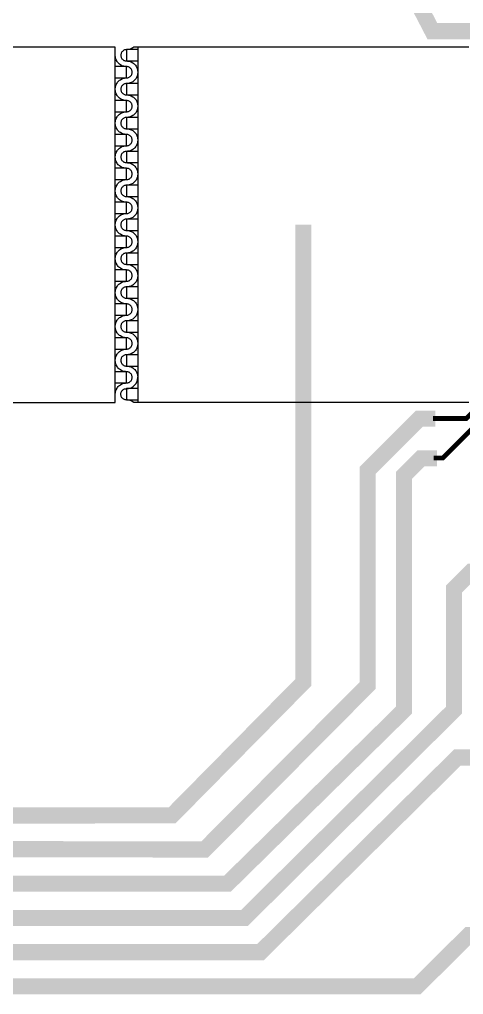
# Model space of a CAD drawing. Extents: x 190.8 to 267.1, y 124 to 174.8.
# Drawn here: x 221.57 to 224.32, y 140.21 to 146.25 of the extents above; entities that cross this region are included whole.
import ezdxf

# ---------------------------------------------------------------- set-up
doc = ezdxf.new("R2010")
doc.units = 0
doc.header["$MEASUREMENT"] = 0

msp = doc.modelspace()

# ---------------------------------------------------------------- linework, layer by layer
for points, const_width in [([(224.4196, 146.1806), (224.1287, 146.1806), (224.058, 146.3169), (224.058, 146.9366), (222.466, 148.5484), (204.1134, 148.5484), (202.9745, 145.6881), (199.1096, 145.6881), (198.4746, 146.3405), (198.4746, 146.8406)], 0.1), ([(223.3296, 144.9806), (223.3296, 142.1456), (222.5171, 141.3219), (204.6115, 141.3044), (202.8099, 143.1481), (199.1096, 143.1481), (198.4746, 144.1372), (198.4746, 144.5006)], 0.1), ([(224.1482, 143.7798), (224.0482, 143.7798), (223.7287, 143.4603), (223.7287, 142.1272), (222.7181, 141.1101), (204.1311, 141.1501), (202.5933, 142.9131), (196.5696, 142.9131), (195.9346, 143.5741), (195.9346, 144.5006)], 0.1), ([(224.1326, 143.7806), (224.3396, 143.7806), (224.5552, 143.9962)], 0.03), ([(224.1366, 143.5356), (224.1936, 143.5356), (224.5492, 143.8912)], 0.03), ([(224.1584, 143.5337), (224.0584, 143.5337), (223.9531, 143.4284), (223.9531, 141.9738), (222.8596, 140.8983), (201.6496, 140.8983), (201.0146, 141.5301), (201.0146, 141.9606)], 0.1), ([(225.5796, 142.8306), (224.3696, 142.8306), (224.2628, 142.7238), (224.2628, 141.9738), (222.9653, 140.6865), (202.5979, 140.6865), (202.1555, 140.6081), (198.9752, 140.6081), (198.4746, 141.3256), (198.4746, 141.9707)], 0.1), ([(224.3843, 141.6806), (224.2843, 141.6806), (223.0646, 140.4746), (202.6256, 140.4746), (202.3103, 140.3731), (196.6561, 140.3731), (195.9346, 141.1066), (195.9346, 141.9606)], 0.1), ([(225.5721, 140.5806), (224.3546, 140.5806), (224.0347, 140.2628), (202.9613, 140.2628), (202.1099, 139.4206), (201.0146, 139.4206)], 0.1)]:
    msp.add_lwpolyline(points, dxfattribs=dict(const_width=const_width))
msp.add_lwpolyline([(220.6646, 143.8806), (222.1646, 143.8806), (222.1646, 146.0806), (220.6646, 146.0806)], close=True)
for points in [[(222.2346, 146.0656), (222.2306, 146.0653), (222.2266, 146.0646), (222.2226, 146.0636), (222.2189, 146.0618), (222.2154, 146.0598), (222.2121, 146.0573), (222.2091, 146.0546), (222.2066, 146.0516), (222.2044, 146.0481), (222.2024, 146.0443), (222.2011, 146.0406), (222.2001, 146.0366), (222.1996, 146.0326), (222.1996, 146.0286), (222.2001, 146.0246), (222.2011, 146.0206), (222.2024, 146.0166), (222.2044, 146.0131), (222.2066, 146.0096), (222.2091, 146.0066), (222.2121, 146.0038), (222.2154, 146.0013), (222.2189, 145.9993), (222.2226, 145.9976), (222.2266, 145.9966), (222.2306, 145.9958), (222.2346, 145.9956)], [(224.3546, 146.0806), (222.2779, 146.0806), (222.2776, 146.0803), (222.2729, 146.0768), (222.2629, 146.0713), (222.2574, 146.0693), (222.2519, 146.0676), (222.2461, 146.0666), (222.2404, 146.0658), (222.2346, 146.0656)], [(222.3046, 146.0656), (222.2346, 146.0656), (222.2346, 145.9956), (222.3046, 145.9956)], [(222.3046, 146.0806), (222.3046, 143.8806)], [(222.2346, 145.9606), (222.2289, 145.9608), (222.2231, 145.9616), (222.2174, 145.9626), (222.2119, 145.9643), (222.2064, 145.9663), (222.1964, 145.9718), (222.1916, 145.9753), (222.1871, 145.9791), (222.1831, 145.9831), (222.1794, 145.9876), (222.1759, 145.9923), (222.1704, 146.0023), (222.1684, 146.0078), (222.1666, 146.0133), (222.1656, 146.0191), (222.1649, 146.0248), (222.1646, 146.0306)], [(222.1646, 145.8906), (222.2346, 145.8906), (222.2346, 145.9606), (222.1646, 145.9606)], [(222.2346, 145.9956), (222.2404, 145.9953), (222.2461, 145.9946), (222.2519, 145.9936), (222.2574, 145.9918), (222.2629, 145.9898), (222.2729, 145.9843), (222.2776, 145.9808), (222.2821, 145.9771), (222.2861, 145.9731), (222.2899, 145.9686), (222.2934, 145.9638), (222.2989, 145.9538), (222.3009, 145.9483), (222.3026, 145.9428), (222.3036, 145.9371), (222.3044, 145.9313), (222.3046, 145.9256)], [(222.2346, 145.8906), (222.2386, 145.8908), (222.2426, 145.8916), (222.2466, 145.8926), (222.2504, 145.8943), (222.2539, 145.8963), (222.2571, 145.8988), (222.2601, 145.9016), (222.2626, 145.9046), (222.2649, 145.9081), (222.2669, 145.9118), (222.2681, 145.9156), (222.2691, 145.9196), (222.2696, 145.9236), (222.2696, 145.9276), (222.2691, 145.9316), (222.2681, 145.9356), (222.2669, 145.9396), (222.2649, 145.9431), (222.2626, 145.9466), (222.2601, 145.9496), (222.2571, 145.9523), (222.2539, 145.9548), (222.2504, 145.9568), (222.2466, 145.9586), (222.2426, 145.9596), (222.2386, 145.9603), (222.2346, 145.9606)], [(222.1646, 145.8206), (222.1649, 145.8263), (222.1656, 145.8321), (222.1666, 145.8378), (222.1684, 145.8433), (222.1704, 145.8488), (222.1759, 145.8588), (222.1794, 145.8636), (222.1831, 145.8681), (222.1871, 145.8721), (222.1916, 145.8758), (222.1964, 145.8793), (222.2064, 145.8848), (222.2119, 145.8868), (222.2174, 145.8886), (222.2231, 145.8896), (222.2289, 145.8903), (222.2346, 145.8906)], [(222.3046, 145.9256), (222.3044, 145.9198), (222.3036, 145.9141), (222.3026, 145.9083), (222.3009, 145.9028), (222.2989, 145.8973), (222.2934, 145.8873), (222.2899, 145.8826), (222.2861, 145.8781), (222.2821, 145.8741), (222.2776, 145.8703), (222.2729, 145.8668), (222.2629, 145.8613), (222.2574, 145.8593), (222.2519, 145.8576), (222.2461, 145.8566), (222.2404, 145.8558), (222.2346, 145.8556)], [(222.2346, 145.7506), (222.2289, 145.7508), (222.2231, 145.7516), (222.2174, 145.7526), (222.2119, 145.7543), (222.2064, 145.7563), (222.1964, 145.7618), (222.1916, 145.7653), (222.1871, 145.7691), (222.1831, 145.7731), (222.1794, 145.7776), (222.1759, 145.7823), (222.1704, 145.7923), (222.1684, 145.7978), (222.1666, 145.8033), (222.1656, 145.8091), (222.1649, 145.8148), (222.1646, 145.8206)], [(222.2346, 145.8556), (222.2306, 145.8553), (222.2266, 145.8546), (222.2226, 145.8536), (222.2189, 145.8518), (222.2154, 145.8498), (222.2121, 145.8473), (222.2091, 145.8446), (222.2066, 145.8416), (222.2044, 145.8381), (222.2024, 145.8343), (222.2011, 145.8306), (222.2001, 145.8266), (222.1996, 145.8226), (222.1996, 145.8186), (222.2001, 145.8146), (222.2011, 145.8106), (222.2024, 145.8066), (222.2044, 145.8031), (222.2066, 145.7996), (222.2091, 145.7966), (222.2121, 145.7938), (222.2154, 145.7913), (222.2189, 145.7893), (222.2226, 145.7876), (222.2266, 145.7866), (222.2306, 145.7858), (222.2346, 145.7856)], [(222.3046, 145.8556), (222.2346, 145.8556), (222.2346, 145.7856), (222.3046, 145.7856)], [(222.2346, 145.7856), (222.2404, 145.7853), (222.2461, 145.7846), (222.2519, 145.7836), (222.2574, 145.7818), (222.2629, 145.7798), (222.2729, 145.7743), (222.2776, 145.7708), (222.2821, 145.7671), (222.2861, 145.7631), (222.2899, 145.7586), (222.2934, 145.7538), (222.2989, 145.7438), (222.3009, 145.7383), (222.3026, 145.7328), (222.3036, 145.7271), (222.3044, 145.7213), (222.3046, 145.7156)], [(222.1646, 145.6806), (222.2346, 145.6806), (222.2346, 145.7506), (222.1646, 145.7506)], [(222.2346, 145.6806), (222.2386, 145.6808), (222.2426, 145.6816), (222.2466, 145.6826), (222.2504, 145.6843), (222.2539, 145.6863), (222.2571, 145.6888), (222.2601, 145.6916), (222.2626, 145.6946), (222.2649, 145.6981), (222.2669, 145.7018), (222.2681, 145.7056), (222.2691, 145.7096), (222.2696, 145.7136), (222.2696, 145.7176), (222.2691, 145.7216), (222.2681, 145.7256), (222.2669, 145.7296), (222.2649, 145.7331), (222.2626, 145.7366), (222.2601, 145.7396), (222.2571, 145.7423), (222.2539, 145.7448), (222.2504, 145.7468), (222.2466, 145.7486), (222.2426, 145.7496), (222.2386, 145.7503), (222.2346, 145.7506)], [(222.3046, 145.7156), (222.3044, 145.7098), (222.3036, 145.7041), (222.3026, 145.6983), (222.3009, 145.6928), (222.2989, 145.6873), (222.2934, 145.6773), (222.2899, 145.6726), (222.2861, 145.6681), (222.2821, 145.6641), (222.2776, 145.6603), (222.2729, 145.6568), (222.2629, 145.6513), (222.2574, 145.6493), (222.2519, 145.6476), (222.2461, 145.6466), (222.2404, 145.6458), (222.2346, 145.6456)], [(222.1646, 145.6106), (222.1649, 145.6163), (222.1656, 145.6221), (222.1666, 145.6278), (222.1684, 145.6333), (222.1704, 145.6388), (222.1759, 145.6488), (222.1794, 145.6536), (222.1831, 145.6581), (222.1871, 145.6621), (222.1916, 145.6658), (222.1964, 145.6693), (222.2064, 145.6748), (222.2119, 145.6768), (222.2174, 145.6786), (222.2231, 145.6796), (222.2289, 145.6803), (222.2346, 145.6806)], [(222.2346, 145.6456), (222.2306, 145.6453), (222.2266, 145.6446), (222.2226, 145.6436), (222.2189, 145.6418), (222.2154, 145.6398), (222.2121, 145.6373), (222.2091, 145.6346), (222.2066, 145.6316), (222.2044, 145.6281), (222.2024, 145.6243), (222.2011, 145.6206), (222.2001, 145.6166), (222.1996, 145.6126), (222.1996, 145.6086), (222.2001, 145.6046), (222.2011, 145.6006), (222.2024, 145.5966), (222.2044, 145.5931), (222.2066, 145.5896), (222.2091, 145.5866), (222.2121, 145.5838), (222.2154, 145.5813), (222.2189, 145.5793), (222.2226, 145.5776), (222.2266, 145.5766), (222.2306, 145.5758), (222.2346, 145.5756)], [(222.3046, 145.6456), (222.2346, 145.6456), (222.2346, 145.5756), (222.3046, 145.5756)], [(222.2346, 145.5406), (222.2289, 145.5408), (222.2231, 145.5416), (222.2174, 145.5426), (222.2119, 145.5443), (222.2064, 145.5463), (222.1964, 145.5518), (222.1916, 145.5553), (222.1871, 145.5591), (222.1831, 145.5631), (222.1794, 145.5676), (222.1759, 145.5723), (222.1704, 145.5823), (222.1684, 145.5878), (222.1666, 145.5933), (222.1656, 145.5991), (222.1649, 145.6048), (222.1646, 145.6106)], [(222.2346, 145.5756), (222.2404, 145.5753), (222.2461, 145.5746), (222.2519, 145.5736), (222.2574, 145.5718), (222.2629, 145.5698), (222.2729, 145.5643), (222.2776, 145.5608), (222.2821, 145.5571), (222.2861, 145.5531), (222.2899, 145.5486), (222.2934, 145.5438), (222.2989, 145.5338), (222.3009, 145.5283), (222.3026, 145.5228), (222.3036, 145.5171), (222.3044, 145.5113), (222.3046, 145.5056)], [(222.1646, 145.4706), (222.2346, 145.4706), (222.2346, 145.5406), (222.1646, 145.5406)], [(222.2346, 145.4706), (222.2386, 145.4708), (222.2426, 145.4716), (222.2466, 145.4726), (222.2504, 145.4743), (222.2539, 145.4763), (222.2571, 145.4788), (222.2601, 145.4816), (222.2626, 145.4846), (222.2649, 145.4881), (222.2669, 145.4918), (222.2681, 145.4956), (222.2691, 145.4996), (222.2696, 145.5036), (222.2696, 145.5076), (222.2691, 145.5116), (222.2681, 145.5156), (222.2669, 145.5196), (222.2649, 145.5231), (222.2626, 145.5266), (222.2601, 145.5296), (222.2571, 145.5323), (222.2539, 145.5348), (222.2504, 145.5368), (222.2466, 145.5386), (222.2426, 145.5396), (222.2386, 145.5403), (222.2346, 145.5406)], [(222.1646, 145.4006), (222.1649, 145.4063), (222.1656, 145.4121), (222.1666, 145.4178), (222.1684, 145.4233), (222.1704, 145.4288), (222.1759, 145.4388), (222.1794, 145.4436), (222.1831, 145.4481), (222.1871, 145.4521), (222.1916, 145.4558), (222.1964, 145.4593), (222.2064, 145.4648), (222.2119, 145.4668), (222.2174, 145.4686), (222.2231, 145.4696), (222.2289, 145.4703), (222.2346, 145.4706)], [(222.3046, 145.5056), (222.3044, 145.4998), (222.3036, 145.4941), (222.3026, 145.4883), (222.3009, 145.4828), (222.2989, 145.4773), (222.2934, 145.4673), (222.2899, 145.4626), (222.2861, 145.4581), (222.2821, 145.4541), (222.2776, 145.4503), (222.2729, 145.4468), (222.2629, 145.4413), (222.2574, 145.4393), (222.2519, 145.4376), (222.2461, 145.4366), (222.2404, 145.4358), (222.2346, 145.4356)], [(222.2346, 145.3306), (222.2289, 145.3308), (222.2231, 145.3316), (222.2174, 145.3326), (222.2119, 145.3343), (222.2064, 145.3363), (222.1964, 145.3418), (222.1916, 145.3453), (222.1871, 145.3491), (222.1831, 145.3531), (222.1794, 145.3576), (222.1759, 145.3623), (222.1704, 145.3723), (222.1684, 145.3778), (222.1666, 145.3833), (222.1656, 145.3891), (222.1649, 145.3948), (222.1646, 145.4006)], [(222.2346, 145.4356), (222.2306, 145.4353), (222.2266, 145.4346), (222.2226, 145.4336), (222.2189, 145.4318), (222.2154, 145.4298), (222.2121, 145.4273), (222.2091, 145.4246), (222.2066, 145.4216), (222.2044, 145.4181), (222.2024, 145.4143), (222.2011, 145.4106), (222.2001, 145.4066), (222.1996, 145.4026), (222.1996, 145.3986), (222.2001, 145.3946), (222.2011, 145.3906), (222.2024, 145.3866), (222.2044, 145.3831), (222.2066, 145.3796), (222.2091, 145.3766), (222.2121, 145.3738), (222.2154, 145.3713), (222.2189, 145.3693), (222.2226, 145.3676), (222.2266, 145.3666), (222.2306, 145.3658), (222.2346, 145.3656)], [(222.3046, 145.4356), (222.2346, 145.4356), (222.2346, 145.3656), (222.3046, 145.3656)], [(222.2346, 145.3656), (222.2404, 145.3653), (222.2461, 145.3646), (222.2519, 145.3636), (222.2574, 145.3618), (222.2629, 145.3598), (222.2729, 145.3543), (222.2776, 145.3508), (222.2821, 145.3471), (222.2861, 145.3431), (222.2899, 145.3386), (222.2934, 145.3338), (222.2989, 145.3238), (222.3009, 145.3183), (222.3026, 145.3128), (222.3036, 145.3071), (222.3044, 145.3013), (222.3046, 145.2956)], [(222.1646, 145.2606), (222.2346, 145.2606), (222.2346, 145.3306), (222.1646, 145.3306)], [(222.2346, 145.2606), (222.2386, 145.2608), (222.2426, 145.2616), (222.2466, 145.2626), (222.2504, 145.2643), (222.2539, 145.2663), (222.2571, 145.2688), (222.2601, 145.2716), (222.2626, 145.2746), (222.2649, 145.2781), (222.2669, 145.2818), (222.2681, 145.2856), (222.2691, 145.2896), (222.2696, 145.2936), (222.2696, 145.2976), (222.2691, 145.3016), (222.2681, 145.3056), (222.2669, 145.3096), (222.2649, 145.3131), (222.2626, 145.3166), (222.2601, 145.3196), (222.2571, 145.3223), (222.2539, 145.3248), (222.2504, 145.3268), (222.2466, 145.3286), (222.2426, 145.3296), (222.2386, 145.3303), (222.2346, 145.3306)], [(222.3046, 145.2956), (222.3044, 145.2898), (222.3036, 145.2841), (222.3026, 145.2783), (222.3009, 145.2728), (222.2989, 145.2673), (222.2934, 145.2573), (222.2899, 145.2526), (222.2861, 145.2481), (222.2821, 145.2441), (222.2776, 145.2403), (222.2729, 145.2368), (222.2629, 145.2313), (222.2574, 145.2293), (222.2519, 145.2276), (222.2461, 145.2266), (222.2404, 145.2258), (222.2346, 145.2256)], [(222.1646, 145.1906), (222.1649, 145.1963), (222.1656, 145.2021), (222.1666, 145.2078), (222.1684, 145.2133), (222.1704, 145.2188), (222.1759, 145.2288), (222.1794, 145.2336), (222.1831, 145.2381), (222.1871, 145.2421), (222.1916, 145.2458), (222.1964, 145.2493), (222.2064, 145.2548), (222.2119, 145.2568), (222.2174, 145.2586), (222.2231, 145.2596), (222.2289, 145.2603), (222.2346, 145.2606)], [(222.2346, 145.2256), (222.2306, 145.2253), (222.2266, 145.2246), (222.2226, 145.2236), (222.2189, 145.2218), (222.2154, 145.2198), (222.2121, 145.2173), (222.2091, 145.2146), (222.2066, 145.2116), (222.2044, 145.2081), (222.2024, 145.2043), (222.2011, 145.2006), (222.2001, 145.1966), (222.1996, 145.1926), (222.1996, 145.1886), (222.2001, 145.1846), (222.2011, 145.1806), (222.2024, 145.1766), (222.2044, 145.1731), (222.2066, 145.1696), (222.2091, 145.1666), (222.2121, 145.1638), (222.2154, 145.1613), (222.2189, 145.1593), (222.2226, 145.1576), (222.2266, 145.1566), (222.2306, 145.1558), (222.2346, 145.1556)], [(222.3046, 145.2256), (222.2346, 145.2256), (222.2346, 145.1556), (222.3046, 145.1556)], [(222.2346, 145.1206), (222.2289, 145.1208), (222.2231, 145.1216), (222.2174, 145.1226), (222.2119, 145.1243), (222.2064, 145.1263), (222.1964, 145.1318), (222.1916, 145.1353), (222.1871, 145.1391), (222.1831, 145.1431), (222.1794, 145.1476), (222.1759, 145.1523), (222.1704, 145.1623), (222.1684, 145.1678), (222.1666, 145.1733), (222.1656, 145.1791), (222.1649, 145.1848), (222.1646, 145.1906)], [(222.2346, 145.1556), (222.2404, 145.1553), (222.2461, 145.1546), (222.2519, 145.1536), (222.2574, 145.1518), (222.2629, 145.1498), (222.2729, 145.1443), (222.2776, 145.1408), (222.2821, 145.1371), (222.2861, 145.1331), (222.2899, 145.1286), (222.2934, 145.1238), (222.2989, 145.1138), (222.3009, 145.1083), (222.3026, 145.1028), (222.3036, 145.0971), (222.3044, 145.0913), (222.3046, 145.0856)], [(222.1646, 145.0506), (222.2346, 145.0506), (222.2346, 145.1206), (222.1646, 145.1206)], [(222.2346, 145.0506), (222.2386, 145.0508), (222.2426, 145.0516), (222.2466, 145.0526), (222.2504, 145.0543), (222.2539, 145.0563), (222.2571, 145.0588), (222.2601, 145.0616), (222.2626, 145.0646), (222.2649, 145.0681), (222.2669, 145.0718), (222.2681, 145.0756), (222.2691, 145.0796), (222.2696, 145.0836), (222.2696, 145.0876), (222.2691, 145.0916), (222.2681, 145.0956), (222.2669, 145.0996), (222.2649, 145.1031), (222.2626, 145.1066), (222.2601, 145.1096), (222.2571, 145.1123), (222.2539, 145.1148), (222.2504, 145.1168), (222.2466, 145.1186), (222.2426, 145.1196), (222.2386, 145.1203), (222.2346, 145.1206)], [(222.1646, 144.9806), (222.1649, 144.9863), (222.1656, 144.9921), (222.1666, 144.9978), (222.1684, 145.0033), (222.1704, 145.0088), (222.1759, 145.0188), (222.1794, 145.0236), (222.1831, 145.0281), (222.1871, 145.0321), (222.1916, 145.0358), (222.1964, 145.0393), (222.2064, 145.0448), (222.2119, 145.0468), (222.2174, 145.0486), (222.2231, 145.0496), (222.2289, 145.0503), (222.2346, 145.0506)], [(222.3046, 145.0856), (222.3044, 145.0798), (222.3036, 145.0741), (222.3026, 145.0683), (222.3009, 145.0628), (222.2989, 145.0573), (222.2934, 145.0473), (222.2899, 145.0426), (222.2861, 145.0381), (222.2821, 145.0341), (222.2776, 145.0303), (222.2729, 145.0268), (222.2629, 145.0213), (222.2574, 145.0193), (222.2519, 145.0176), (222.2461, 145.0166), (222.2404, 145.0158), (222.2346, 145.0156)], [(222.2346, 144.9106), (222.2289, 144.9108), (222.2231, 144.9116), (222.2174, 144.9126), (222.2119, 144.9143), (222.2064, 144.9163), (222.1964, 144.9218), (222.1916, 144.9253), (222.1871, 144.9291), (222.1831, 144.9331), (222.1794, 144.9376), (222.1759, 144.9423), (222.1704, 144.9523), (222.1684, 144.9578), (222.1666, 144.9633), (222.1656, 144.9691), (222.1649, 144.9748), (222.1646, 144.9806)], [(222.2346, 145.0156), (222.2306, 145.0153), (222.2266, 145.0146), (222.2226, 145.0136), (222.2189, 145.0118), (222.2154, 145.0098), (222.2121, 145.0073), (222.2091, 145.0046), (222.2066, 145.0016), (222.2044, 144.9981), (222.2024, 144.9943), (222.2011, 144.9906), (222.2001, 144.9866), (222.1996, 144.9826), (222.1996, 144.9786), (222.2001, 144.9746), (222.2011, 144.9706), (222.2024, 144.9666), (222.2044, 144.9631), (222.2066, 144.9596), (222.2091, 144.9566), (222.2121, 144.9538), (222.2154, 144.9513), (222.2189, 144.9493), (222.2226, 144.9476), (222.2266, 144.9466), (222.2306, 144.9458), (222.2346, 144.9456)], [(222.3046, 145.0156), (222.2346, 145.0156), (222.2346, 144.9456), (222.3046, 144.9456)], [(222.2346, 144.9456), (222.2404, 144.9453), (222.2461, 144.9446), (222.2519, 144.9436), (222.2574, 144.9418), (222.2629, 144.9398), (222.2729, 144.9343), (222.2776, 144.9308), (222.2821, 144.9271), (222.2861, 144.9231), (222.2899, 144.9186), (222.2934, 144.9138), (222.2989, 144.9038), (222.3009, 144.8983), (222.3026, 144.8928), (222.3036, 144.8871), (222.3044, 144.8813), (222.3046, 144.8756)], [(222.1646, 144.8406), (222.2346, 144.8406), (222.2346, 144.9106), (222.1646, 144.9106)], [(222.2346, 144.8406), (222.2386, 144.8408), (222.2426, 144.8416), (222.2466, 144.8426), (222.2504, 144.8443), (222.2539, 144.8463), (222.2571, 144.8488), (222.2601, 144.8516), (222.2626, 144.8546), (222.2649, 144.8581), (222.2669, 144.8618), (222.2681, 144.8656), (222.2691, 144.8696), (222.2696, 144.8736), (222.2696, 144.8776), (222.2691, 144.8816), (222.2681, 144.8856), (222.2669, 144.8896), (222.2649, 144.8931), (222.2626, 144.8966), (222.2601, 144.8996), (222.2571, 144.9023), (222.2539, 144.9048), (222.2504, 144.9068), (222.2466, 144.9086), (222.2426, 144.9096), (222.2386, 144.9103), (222.2346, 144.9106)], [(222.3046, 144.8756), (222.3044, 144.8698), (222.3036, 144.8641), (222.3026, 144.8583), (222.3009, 144.8528), (222.2989, 144.8473), (222.2934, 144.8373), (222.2899, 144.8326), (222.2861, 144.8281), (222.2821, 144.8241), (222.2776, 144.8203), (222.2729, 144.8168), (222.2629, 144.8113), (222.2574, 144.8093), (222.2519, 144.8076), (222.2461, 144.8066), (222.2404, 144.8058), (222.2346, 144.8056)], [(222.1646, 144.7706), (222.1649, 144.7763), (222.1656, 144.7821), (222.1666, 144.7878), (222.1684, 144.7933), (222.1704, 144.7988), (222.1759, 144.8088), (222.1794, 144.8136), (222.1831, 144.8181), (222.1871, 144.8221), (222.1916, 144.8258), (222.1964, 144.8293), (222.2064, 144.8348), (222.2119, 144.8368), (222.2174, 144.8386), (222.2231, 144.8396), (222.2289, 144.8403), (222.2346, 144.8406)], [(222.2346, 144.8056), (222.2306, 144.8053), (222.2266, 144.8046), (222.2226, 144.8036), (222.2189, 144.8018), (222.2154, 144.7998), (222.2121, 144.7973), (222.2091, 144.7946), (222.2066, 144.7916), (222.2044, 144.7881), (222.2024, 144.7843), (222.2011, 144.7806), (222.2001, 144.7766), (222.1996, 144.7726), (222.1996, 144.7686), (222.2001, 144.7646), (222.2011, 144.7606), (222.2024, 144.7566), (222.2044, 144.7531), (222.2066, 144.7496), (222.2091, 144.7466), (222.2121, 144.7438), (222.2154, 144.7413), (222.2189, 144.7393), (222.2226, 144.7376), (222.2266, 144.7366), (222.2306, 144.7358), (222.2346, 144.7356)], [(222.3046, 144.8056), (222.2346, 144.8056), (222.2346, 144.7356), (222.3046, 144.7356)], [(222.2346, 144.7006), (222.2289, 144.7008), (222.2231, 144.7016), (222.2174, 144.7026), (222.2119, 144.7043), (222.2064, 144.7063), (222.1964, 144.7118), (222.1916, 144.7153), (222.1871, 144.7191), (222.1831, 144.7231), (222.1794, 144.7276), (222.1759, 144.7323), (222.1704, 144.7423), (222.1684, 144.7478), (222.1666, 144.7533), (222.1656, 144.7591), (222.1649, 144.7648), (222.1646, 144.7706)], [(222.2346, 144.7356), (222.2404, 144.7353), (222.2461, 144.7346), (222.2519, 144.7336), (222.2574, 144.7318), (222.2629, 144.7298), (222.2729, 144.7243), (222.2776, 144.7208), (222.2821, 144.7171), (222.2861, 144.7131), (222.2899, 144.7086), (222.2934, 144.7038), (222.2989, 144.6938), (222.3009, 144.6883), (222.3026, 144.6828), (222.3036, 144.6771), (222.3044, 144.6713), (222.3046, 144.6656)], [(222.1646, 144.6306), (222.2346, 144.6306), (222.2346, 144.7006), (222.1646, 144.7006)], [(222.2346, 144.6306), (222.2386, 144.6308), (222.2426, 144.6316), (222.2466, 144.6326), (222.2504, 144.6343), (222.2539, 144.6363), (222.2571, 144.6388), (222.2601, 144.6416), (222.2626, 144.6446), (222.2649, 144.6481), (222.2669, 144.6518), (222.2681, 144.6556), (222.2691, 144.6596), (222.2696, 144.6636), (222.2696, 144.6676), (222.2691, 144.6716), (222.2681, 144.6756), (222.2669, 144.6796), (222.2649, 144.6831), (222.2626, 144.6866), (222.2601, 144.6896), (222.2571, 144.6923), (222.2539, 144.6948), (222.2504, 144.6968), (222.2466, 144.6986), (222.2426, 144.6996), (222.2386, 144.7003), (222.2346, 144.7006)], [(222.1646, 144.5606), (222.1649, 144.5663), (222.1656, 144.5721), (222.1666, 144.5778), (222.1684, 144.5833), (222.1704, 144.5888), (222.1759, 144.5988), (222.1794, 144.6036), (222.1831, 144.6081), (222.1871, 144.6121), (222.1916, 144.6158), (222.1964, 144.6193), (222.2064, 144.6248), (222.2119, 144.6268), (222.2174, 144.6286), (222.2231, 144.6296), (222.2289, 144.6303), (222.2346, 144.6306)], [(222.3046, 144.6656), (222.3044, 144.6598), (222.3036, 144.6541), (222.3026, 144.6483), (222.3009, 144.6428), (222.2989, 144.6373), (222.2934, 144.6273), (222.2899, 144.6226), (222.2861, 144.6181), (222.2821, 144.6141), (222.2776, 144.6103), (222.2729, 144.6068), (222.2629, 144.6013), (222.2574, 144.5993), (222.2519, 144.5976), (222.2461, 144.5966), (222.2404, 144.5958), (222.2346, 144.5956)], [(222.2346, 144.4906), (222.2289, 144.4908), (222.2231, 144.4916), (222.2174, 144.4926), (222.2119, 144.4943), (222.2064, 144.4963), (222.1964, 144.5018), (222.1916, 144.5053), (222.1871, 144.5091), (222.1831, 144.5131), (222.1794, 144.5176), (222.1759, 144.5223), (222.1704, 144.5323), (222.1684, 144.5378), (222.1666, 144.5433), (222.1656, 144.5491), (222.1649, 144.5548), (222.1646, 144.5606)], [(222.2346, 144.5956), (222.2306, 144.5953), (222.2266, 144.5946), (222.2226, 144.5936), (222.2189, 144.5918), (222.2154, 144.5898), (222.2121, 144.5873), (222.2091, 144.5846), (222.2066, 144.5816), (222.2044, 144.5781), (222.2024, 144.5743), (222.2011, 144.5706), (222.2001, 144.5666), (222.1996, 144.5626), (222.1996, 144.5586), (222.2001, 144.5546), (222.2011, 144.5506), (222.2024, 144.5466), (222.2044, 144.5431), (222.2066, 144.5396), (222.2091, 144.5366), (222.2121, 144.5338), (222.2154, 144.5313), (222.2189, 144.5293), (222.2226, 144.5276), (222.2266, 144.5266), (222.2306, 144.5258), (222.2346, 144.5256)], [(222.3046, 144.5956), (222.2346, 144.5956), (222.2346, 144.5256), (222.3046, 144.5256)], [(222.1646, 144.4206), (222.2346, 144.4206), (222.2346, 144.4906), (222.1646, 144.4906)], [(222.2346, 144.5256), (222.2404, 144.5253), (222.2461, 144.5246), (222.2519, 144.5236), (222.2574, 144.5218), (222.2629, 144.5198), (222.2729, 144.5143), (222.2776, 144.5108), (222.2821, 144.5071), (222.2861, 144.5031), (222.2899, 144.4986), (222.2934, 144.4938), (222.2989, 144.4838), (222.3009, 144.4783), (222.3026, 144.4728), (222.3036, 144.4671), (222.3044, 144.4613), (222.3046, 144.4556)], [(222.2346, 144.4206), (222.2386, 144.4208), (222.2426, 144.4216), (222.2466, 144.4226), (222.2504, 144.4243), (222.2539, 144.4263), (222.2571, 144.4288), (222.2601, 144.4316), (222.2626, 144.4346), (222.2649, 144.4381), (222.2669, 144.4418), (222.2681, 144.4456), (222.2691, 144.4496), (222.2696, 144.4536), (222.2696, 144.4576), (222.2691, 144.4616), (222.2681, 144.4656), (222.2669, 144.4696), (222.2649, 144.4731), (222.2626, 144.4766), (222.2601, 144.4796), (222.2571, 144.4823), (222.2539, 144.4848), (222.2504, 144.4868), (222.2466, 144.4886), (222.2426, 144.4896), (222.2386, 144.4903), (222.2346, 144.4906)], [(222.3046, 144.4556), (222.3044, 144.4498), (222.3036, 144.4441), (222.3026, 144.4383), (222.3009, 144.4328), (222.2989, 144.4273), (222.2934, 144.4173), (222.2899, 144.4126), (222.2861, 144.4081), (222.2821, 144.4041), (222.2776, 144.4003), (222.2729, 144.3968), (222.2629, 144.3913), (222.2574, 144.3893), (222.2519, 144.3876), (222.2461, 144.3866), (222.2404, 144.3858), (222.2346, 144.3856)], [(222.1646, 144.3506), (222.1649, 144.3563), (222.1656, 144.3621), (222.1666, 144.3678), (222.1684, 144.3733), (222.1704, 144.3788), (222.1759, 144.3888), (222.1794, 144.3936), (222.1831, 144.3981), (222.1871, 144.4021), (222.1916, 144.4058), (222.1964, 144.4093), (222.2064, 144.4148), (222.2119, 144.4168), (222.2174, 144.4186), (222.2231, 144.4196), (222.2289, 144.4203), (222.2346, 144.4206)], [(222.2346, 144.3856), (222.2306, 144.3853), (222.2266, 144.3846), (222.2226, 144.3836), (222.2189, 144.3818), (222.2154, 144.3798), (222.2121, 144.3773), (222.2091, 144.3746), (222.2066, 144.3716), (222.2044, 144.3681), (222.2024, 144.3643), (222.2011, 144.3606), (222.2001, 144.3566), (222.1996, 144.3526), (222.1996, 144.3486), (222.2001, 144.3446), (222.2011, 144.3406), (222.2024, 144.3366), (222.2044, 144.3331), (222.2066, 144.3296), (222.2091, 144.3266), (222.2121, 144.3238), (222.2154, 144.3213), (222.2189, 144.3193), (222.2226, 144.3176), (222.2266, 144.3166), (222.2306, 144.3158), (222.2346, 144.3156)], [(222.3046, 144.3856), (222.2346, 144.3856), (222.2346, 144.3156), (222.3046, 144.3156)], [(222.2346, 144.2806), (222.2289, 144.2808), (222.2231, 144.2816), (222.2174, 144.2826), (222.2119, 144.2843), (222.2064, 144.2863), (222.1964, 144.2918), (222.1916, 144.2953), (222.1871, 144.2991), (222.1831, 144.3031), (222.1794, 144.3076), (222.1759, 144.3123), (222.1704, 144.3223), (222.1684, 144.3278), (222.1666, 144.3333), (222.1656, 144.3391), (222.1649, 144.3448), (222.1646, 144.3506)], [(222.2346, 144.3156), (222.2404, 144.3153), (222.2461, 144.3146), (222.2519, 144.3136), (222.2574, 144.3118), (222.2629, 144.3098), (222.2729, 144.3043), (222.2776, 144.3008), (222.2821, 144.2971), (222.2861, 144.2931), (222.2899, 144.2886), (222.2934, 144.2838), (222.2989, 144.2738), (222.3009, 144.2683), (222.3026, 144.2628), (222.3036, 144.2571), (222.3044, 144.2513), (222.3046, 144.2456)], [(222.1646, 144.2106), (222.2346, 144.2106), (222.2346, 144.2806), (222.1646, 144.2806)], [(222.2346, 144.2106), (222.2386, 144.2108), (222.2426, 144.2116), (222.2466, 144.2126), (222.2504, 144.2143), (222.2539, 144.2163), (222.2571, 144.2188), (222.2601, 144.2216), (222.2626, 144.2246), (222.2649, 144.2281), (222.2669, 144.2318), (222.2681, 144.2356), (222.2691, 144.2396), (222.2696, 144.2436), (222.2696, 144.2476), (222.2691, 144.2516), (222.2681, 144.2556), (222.2669, 144.2596), (222.2649, 144.2631), (222.2626, 144.2666), (222.2601, 144.2696), (222.2571, 144.2723), (222.2539, 144.2748), (222.2504, 144.2768), (222.2466, 144.2786), (222.2426, 144.2796), (222.2386, 144.2803), (222.2346, 144.2806)], [(222.1646, 144.1406), (222.1649, 144.1463), (222.1656, 144.1521), (222.1666, 144.1578), (222.1684, 144.1633), (222.1704, 144.1688), (222.1759, 144.1788), (222.1794, 144.1836), (222.1831, 144.1881), (222.1871, 144.1921), (222.1916, 144.1958), (222.1964, 144.1993), (222.2064, 144.2048), (222.2119, 144.2068), (222.2174, 144.2086), (222.2231, 144.2096), (222.2289, 144.2103), (222.2346, 144.2106)], [(222.3046, 144.2456), (222.3044, 144.2398), (222.3036, 144.2341), (222.3026, 144.2283), (222.3009, 144.2228), (222.2989, 144.2173), (222.2934, 144.2073), (222.2899, 144.2026), (222.2861, 144.1981), (222.2821, 144.1941), (222.2776, 144.1903), (222.2729, 144.1868), (222.2629, 144.1813), (222.2574, 144.1793), (222.2519, 144.1776), (222.2461, 144.1766), (222.2404, 144.1758), (222.2346, 144.1756)], [(222.2346, 144.0706), (222.2289, 144.0708), (222.2231, 144.0716), (222.2174, 144.0726), (222.2119, 144.0743), (222.2064, 144.0763), (222.1964, 144.0818), (222.1916, 144.0853), (222.1871, 144.0891), (222.1831, 144.0931), (222.1794, 144.0976), (222.1759, 144.1023), (222.1704, 144.1123), (222.1684, 144.1178), (222.1666, 144.1233), (222.1656, 144.1291), (222.1649, 144.1348), (222.1646, 144.1406)], [(222.2346, 144.1756), (222.2306, 144.1753), (222.2266, 144.1746), (222.2226, 144.1736), (222.2189, 144.1718), (222.2154, 144.1698), (222.2121, 144.1673), (222.2091, 144.1646), (222.2066, 144.1616), (222.2044, 144.1581), (222.2024, 144.1543), (222.2011, 144.1506), (222.2001, 144.1466), (222.1996, 144.1426), (222.1996, 144.1386), (222.2001, 144.1346), (222.2011, 144.1306), (222.2024, 144.1266), (222.2044, 144.1231), (222.2066, 144.1196), (222.2091, 144.1166), (222.2121, 144.1138), (222.2154, 144.1113), (222.2189, 144.1093), (222.2226, 144.1076), (222.2266, 144.1066), (222.2306, 144.1058), (222.2346, 144.1056)], [(222.3046, 144.1756), (222.2346, 144.1756), (222.2346, 144.1056), (222.3046, 144.1056)], [(222.1646, 144.0006), (222.2346, 144.0006), (222.2346, 144.0706), (222.1646, 144.0706)], [(222.2346, 144.1056), (222.2404, 144.1053), (222.2461, 144.1046), (222.2519, 144.1036), (222.2574, 144.1018), (222.2629, 144.0998), (222.2729, 144.0943), (222.2776, 144.0908), (222.2821, 144.0871), (222.2861, 144.0831), (222.2899, 144.0786), (222.2934, 144.0738), (222.2989, 144.0638), (222.3009, 144.0583), (222.3026, 144.0528), (222.3036, 144.0471), (222.3044, 144.0413), (222.3046, 144.0356)], [(222.2346, 144.0006), (222.2386, 144.0008), (222.2426, 144.0016), (222.2466, 144.0026), (222.2504, 144.0043), (222.2539, 144.0063), (222.2571, 144.0088), (222.2601, 144.0116), (222.2626, 144.0146), (222.2649, 144.0181), (222.2669, 144.0218), (222.2681, 144.0256), (222.2691, 144.0296), (222.2696, 144.0336), (222.2696, 144.0376), (222.2691, 144.0416), (222.2681, 144.0456), (222.2669, 144.0496), (222.2649, 144.0531), (222.2626, 144.0566), (222.2601, 144.0596), (222.2571, 144.0623), (222.2539, 144.0648), (222.2504, 144.0668), (222.2466, 144.0686), (222.2426, 144.0696), (222.2386, 144.0703), (222.2346, 144.0706)], [(222.2346, 143.9656), (222.2404, 143.9658), (222.2461, 143.9666), (222.2519, 143.9676), (222.2574, 143.9693), (222.2629, 143.9713), (222.2729, 143.9768), (222.2776, 143.9803), (222.2821, 143.9841), (222.2861, 143.9881), (222.2899, 143.9926), (222.2934, 143.9973), (222.2989, 144.0073), (222.3009, 144.0128), (222.3026, 144.0183), (222.3036, 144.0241), (222.3044, 144.0298), (222.3046, 144.0356)], [(222.1646, 143.9306), (222.1649, 143.9363), (222.1656, 143.9421), (222.1666, 143.9478), (222.1684, 143.9533), (222.1704, 143.9588), (222.1759, 143.9688), (222.1794, 143.9736), (222.1831, 143.9781), (222.1871, 143.9821), (222.1916, 143.9858), (222.1964, 143.9893), (222.2064, 143.9948), (222.2119, 143.9968), (222.2174, 143.9986), (222.2231, 143.9996), (222.2289, 144.0003), (222.2346, 144.0006)], [(222.2346, 143.8956), (222.2306, 143.8958), (222.2266, 143.8966), (222.2226, 143.8976), (222.2189, 143.8993), (222.2154, 143.9013), (222.2121, 143.9038), (222.2091, 143.9066), (222.2066, 143.9096), (222.2044, 143.9131), (222.2024, 143.9168), (222.2011, 143.9206), (222.2001, 143.9246), (222.1996, 143.9286), (222.1996, 143.9326), (222.2001, 143.9366), (222.2011, 143.9406), (222.2024, 143.9446), (222.2044, 143.9481), (222.2066, 143.9516), (222.2091, 143.9546), (222.2121, 143.9573), (222.2154, 143.9598), (222.2189, 143.9618), (222.2226, 143.9636), (222.2266, 143.9646), (222.2306, 143.9653), (222.2346, 143.9656)], [(222.3046, 143.9656), (222.2346, 143.9656), (222.2346, 143.8956), (222.3046, 143.8956)], [(224.3546, 143.8806), (222.2779, 143.8806), (222.2776, 143.8808), (222.2729, 143.8843), (222.2629, 143.8898), (222.2574, 143.8918), (222.2519, 143.8936), (222.2461, 143.8946), (222.2404, 143.8953), (222.2346, 143.8956)]]:
    msp.add_lwpolyline(points)

doc.saveas('drawing.dxf')
